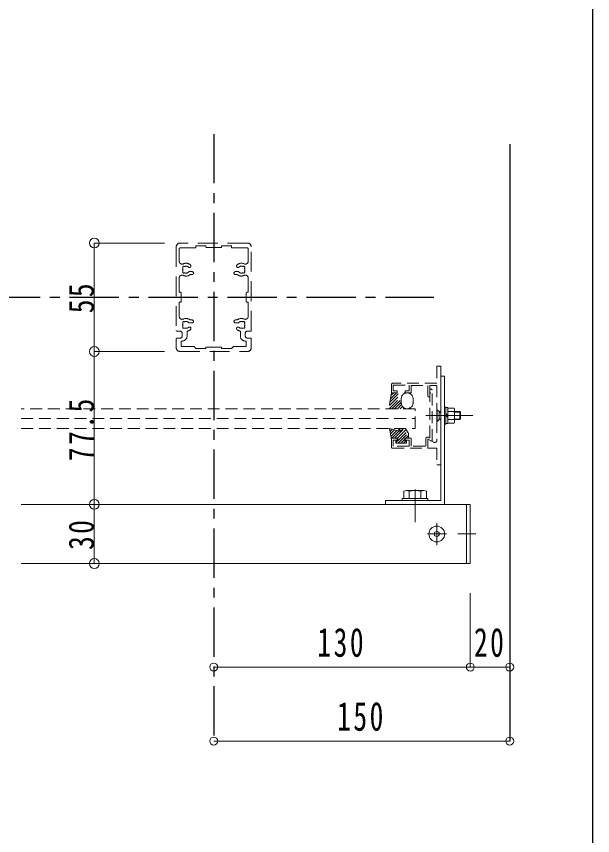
# Model space of a CAD drawing. Units: millimetres at full size, sheet at 1:5. Extents: x -1050 to 1050, y -742 to 742.
# Drawn here: x 698 to 990, y -309.7 to 105.6 of the extents above; entities that cross this region are included whole.
import ezdxf

# ---------------------------------------------------------------- set-up
doc = ezdxf.new("R2010")
doc.units = ezdxf.units.MM
doc.header["$LTSCALE"] = 5
for name, pattern in [('CHAIN1', [8, 5, -1, 1, -1]), ('DASHED1', [1.8, 1.2, -0.6]), ('DASHED2', [3, 2, -1])]:
    doc.linetypes.add(name, pattern=pattern)
for name, color, linetype in [('0-0_通り芯', 7, 'CHAIN1'), ('0-1_躯体', 134, 'Continuous'), ('1-5_図枠1_1', 7, 'Continuous')]:
    doc.layers.add(name, color=color, linetype=linetype)
for name, color, linetype, lineweight in [('0-3_寸法', 54, 'Continuous', 20), ('0-4_手摺部材', 92, 'Continuous', 20), ('0-5_手すり子', 12, 'Continuous', 20), ('0-7_ガラス', 6, 'Continuous', 20), ('0-8_その他', 11, 'Continuous', 20), ('0-A_支柱', 6, 'Continuous', 20)]:
    doc.layers.add(name, color=color, linetype=linetype, lineweight=lineweight)
doc.styles.add('ＭＳ ゴシック', font='')
doc.styles.get('ＭＳ ゴシック').set_extended_font_data('MS Gothic')

# ---------------------------------------------------------------- blocks, each defined once
blk = doc.blocks.new('dimension_origin')
at = {"color": 0, "linetype": 'Continuous', "lineweight": -2}
blk.add_circle((0, 0), 1.25, dxfattribs=at)

msp = doc.modelspace()

# ---------------------------------------------------------------- linework, layer by layer
at = {"layer": '0-0_通り芯'}
for p, q in [((798.02, 45.965), (798.02, -261.793)), ((-315, -36.793), (909.462, -36.793))]:
    msp.add_line(p, q, dxfattribs=at)
at = {"layer": '0-1_躯体'}
msp.add_line((948.02, 40.808), (948.02, -261.793), dxfattribs=at)
at = {"layer": '0-3_寸法'}
for p, q in [((773.048, -9.293), (737.484, -9.293)), ((737.484, -9.293), (737.484, -64.293)), ((773.048, -64.293), (737.484, -64.293)), ((737.484, -64.293), (737.484, -141.793)), ((737.484, -141.793), (737.484, -171.793)), ((928.02, -224.293), (928.02, -186.793)), ((798.02, -224.293), (928.02, -224.293)), ((928.02, -224.293), (948.02, -224.293)), ((798.02, -261.793), (948.02, -261.793))]:
    msp.add_line(p, q, dxfattribs=at)
at = {"layer": '0-4_手摺部材', "linetype": 'DASHED1'}
for p, q in [((888.02, -81.293), (888.02, -85.293)), ((911.02, -80.293), (889.02, -80.293)), ((906.52, -81.493), (906.52, -86.793)), ((907.52, -81.493), (911.02, -81.493)), ((907.52, -81.493), (907.52, -86.793)), ((911.02, -81.493), (911.02, -109.425)), ((907.52, -84.993), (907.52, -83.843)), ((907.82, -85.293), (907.52, -84.993)), ((907.82, -85.293), (907.52, -85.593)), ((907.52, -107.861), (907.52, -85.593)), ((908.62, -109.593), (908.62, -83.843)), ((907.225, -108.037), (906.701, -107.754)), ((890.52, -108.293), (888.02, -108.293)), ((888.02, -112.793), (888.02, -108.293)), ((891.02, -109.293), (889.02, -109.293)), ((891.02, -109.293), (891.02, -108.793)), ((895.02, -108.793), (895.02, -109.293)), ((895.02, -109.293), (897.02, -109.293)), ((895.52, -108.293), (898.02, -108.293)), ((897.02, -112.293), (897.02, -109.293)), ((898.02, -112.293), (898.02, -108.293)), ((905.52, -111.793), (905.52, -108.457)), ((888.52, -113.293), (906.52, -113.293)), ((905.02, -112.293), (898.02, -112.293)), ((911.02, -113.293), (911.02, -121.793))]:
    msp.add_line(p, q, dxfattribs=at)
at = {"layer": '0-4_手摺部材'}
for p, q in [((913.02, -94.793), (912.27, -94.793)), ((912.27, -95.02), (913.02, -95.02)), ((915.02, -92.46), (915.687, -92.46)), ((915.687, -92.46), (915.687, -101.126)), ((915.687, -92.726), (916.687, -92.726)), ((916.687, -92.726), (916.687, -100.86)), ((919.766, -92.96), (916.687, -92.96)), ((916.687, -94.793), (919.766, -94.793)), ((920.02, -93.876), (920.02, -99.71)), ((922.793, -94.793), (920.02, -94.793)), ((920.02, -95.02), (923.02, -95.02)), ((923.02, -98.565), (923.02, -95.02)), ((912.27, -98.565), (913.02, -98.565)), ((912.27, -98.793), (913.02, -98.793)), ((916.687, -96.793), (915.687, -95.793)), ((915.687, -96.793), (916.687, -97.793)), ((916.687, -98.793), (919.766, -98.793)), ((920.02, -98.565), (923.02, -98.565)), ((920.02, -98.793), (922.793, -98.793)), ((923.02, -98.565), (922.793, -98.793)), ((915.02, -101.126), (915.687, -101.126)), ((915.687, -100.86), (916.687, -100.86)), ((919.766, -100.626), (916.687, -100.626)), ((894.27, -135.174), (894.27, -138.793)), ((904.395, -134.793), (895.645, -134.793)), ((897.02, -138.793), (897.02, -135.174)), ((903.02, -138.793), (903.02, -135.174)), ((893.52, -139.793), (893.52, -138.793)), ((906.52, -138.793), (893.52, -138.793)), ((906.52, -139.793), (893.52, -139.793)), ((906.52, -139.793), (906.52, -138.793)), ((928.02, -141.793), (928.02, -171.793)), ((928.02, -171.793), (926.02, -171.793))]:
    msp.add_line(p, q, dxfattribs=at)
at = {"layer": '0-4_手摺部材', "linetype": 'CHAIN1'}
for p, q in [((905.503, -96.793), (929.279, -96.793)), ((900.02, -134.279), (900.02, -150.846)), ((911.02, -162.396), (911.02, -151.375)), ((906.312, -156.793), (915.93, -156.793)), ((930.871, -156.793), (921.7, -156.793))]:
    msp.add_line(p, q, dxfattribs=at)
at = {"layer": '0-4_手摺部材', "linetype": 'DASHED1'}
for points in [[(911.02, -121.793), (913.02, -121.793), (913.02, -71.793), (911.02, -71.793), (911.02, -80.293)], [(888.02, -85.293), (891.02, -85.293), (891.02, -84.293), (889.02, -84.293), (889.02, -81.293), (897.02, -81.293), (897.02, -84.293), (895.02, -84.293), (895.02, -85.293), (898.02, -85.293), (898.02, -81.493), (906.52, -81.493)], [(897.02, -112.293), (889.02, -112.293), (889.02, -109.293)], [(911.02, -113.293), (906.52, -113.293), (906.52, -108.793), (909.573, -110.319)], [(906.52, -113.293), (906.52, -108.793), (908.325, -109.769)]]:
    msp.add_lwpolyline(points, dxfattribs=at)
at = {"layer": '0-4_手摺部材'}
for points in [[(885.02, -141.793), (885.02, -139.793), (913.02, -139.793), (913.02, -76.793), (915.02, -76.793), (915.02, -141.793)], [(911.27, -99.793), (912.27, -98.793), (912.27, -94.793), (911.27, -93.793)]]:
    msp.add_lwpolyline(points, close=True, dxfattribs=at)
for points in [[(911.27, -99.793), (911.02, -99.793), (911.02, -93.793), (911.27, -93.793)], [(922.793, -98.793), (922.793, -94.793), (923.02, -95.02)], [(905.77, -135.174), (905.77, -138.793), (894.27, -138.793)], [(926.02, -171.793), (926.02, -141.793), (928.02, -141.793)]]:
    msp.add_lwpolyline(points, dxfattribs=at)
for radius in [4, 1.25]:
    msp.add_circle((911.02, -156.793), radius, dxfattribs=at)
at = {"layer": '0-4_手摺部材', "linetype": 'DASHED1'}
for centre, radius, start, end in [((889.02, -81.293), 1, 90, 180), ((907.02, -86.793), 0.5, 180, 360), ((908.07, -83.843), 0.55, 0, 180), ((906.32, -108.457), 0.8, 61.59908, 180), ((907.32, -107.861), 0.2, 241.59908, 360), ((890.52, -108.793), 0.5, 0, 90), ((895.52, -108.793), 0.5, 90, 180), ((905.02, -111.793), 0.5, 270, 360), ((908.42, -109.593), 0.2, 241.59908, 360), ((910.02, -109.425), 1, 243.43495, 360), ((888.52, -112.793), 0.5, 180, 270)]:
    msp.add_arc(centre, radius, start, end, dxfattribs=at)
at = {"layer": '0-4_手摺部材'}
for centre, radius, start, end in [((918.239, -93.876), 1.781, 329.02093, 30.97904), ((912.02, -96.793), 8, 345.52248, 14.47752), ((918.239, -99.71), 1.781, 329.02097, 30.97903), ((895.645, -137.464), 2.671, 59.02097, 120.97903), ((900.02, -146.793), 12, 75.52248, 104.47752), ((904.395, -137.464), 2.671, 59.02096, 120.97907)]:
    msp.add_arc(centre, radius, start, end, dxfattribs=at)
at = {"layer": '0-5_手すり子'}
for p, q in [((700.52, -141.793), (926.02, -141.793)), ((700.52, -171.793), (926.02, -171.793))]:
    msp.add_line(p, q, dxfattribs=at)
at = {"layer": '0-7_ガラス', "linetype": 'DASHED1'}
for p, q in [((900.02, -93.296), (700.52, -93.296)), ((900.02, -103.296), (900.02, -93.296)), ((700.52, -98.296), (900.02, -98.296)), ((700.52, -103.296), (900.02, -103.296))]:
    msp.add_line(p, q, dxfattribs=at)
at = {"layer": '0-8_その他', "linetype": 'DASHED1'}
for p, q in [((888.02, -85.293), (886.812, -93.293)), ((886.856, -93.293), (893.532, -86.617)), ((887.056, -91.679), (893.442, -85.293)), ((887.307, -90.013), (892.027, -85.293)), ((887.559, -88.347), (890.613, -85.293)), ((887.81, -86.682), (889.199, -85.293)), ((894.344, -85.805), (894.856, -85.293)), ((888.27, -93.293), (893.02, -88.543)), ((889.684, -93.293), (893.02, -89.957)), ((891.098, -93.293), (893.168, -91.223)), ((893.02, -90.293), (893.02, -88.293)), ((899.02, -90.293), (899.02, -88.293)), ((892.513, -93.293), (893.66, -92.145)), ((887.091, -103.403), (888.002, -108.113)), ((887.154, -103.73), (887.501, -103.383)), ((891.87, -104.679), (887.237, -103.305)), ((887.383, -104.915), (888.591, -103.706)), ((889.662, -108.293), (894.662, -103.293)), ((891.076, -108.293), (895.572, -103.797)), ((891.895, -103.393), (891.87, -104.679)), ((891.995, -103.293), (892.195, -103.293)), ((892.27, -104.893), (894.27, -103.293)), ((892.295, -103.393), (892.27, -104.893)), ((895.27, -103.293), (894.27, -103.293)), ((896.77, -105.793), (895.27, -103.293)), ((887.612, -106.099), (889.682, -104.03)), ((887.842, -107.284), (890.773, -104.353)), ((888.247, -108.293), (891.863, -104.677)), ((891.22, -109.563), (896.103, -104.68)), ((891.404, -110.793), (896.633, -105.564)), ((891.87, -104.67), (892.28, -104.26)), ((895.318, -108.293), (896.77, -106.841)), ((896.77, -105.793), (896.77, -108.143)), ((888.201, -108.293), (891.22, -108.293)), ((890.27, -109.593), (890.27, -110.793)), ((890.27, -109.593), (891.22, -109.593)), ((890.27, -110.513), (891.19, -109.593)), ((890.27, -110.793), (895.77, -110.793)), ((891.22, -109.593), (891.22, -108.293)), ((892.818, -110.793), (894.82, -108.791)), ((894.233, -110.793), (895.433, -109.593)), ((894.82, -108.293), (896.62, -108.293)), ((894.82, -109.593), (894.82, -108.293)), ((894.82, -109.593), (895.77, -109.593)), ((895.647, -110.793), (895.77, -110.67)), ((895.77, -109.593), (895.77, -110.793))]:
    msp.add_line(p, q, dxfattribs=at)
for centre, radius, start, end in [((896.02, -88.293), 3, 90, 180), ((896.02, -88.293), 3, 0, 90), ((896.02, -90.293), 3, 180, 270), ((896.02, -90.293), 3, 270, 360), ((887.19, -103.393), 0.1, 61.84892, 185.71059), ((891.995, -103.393), 0.1, 90, 180), ((892.195, -103.393), 0.1, 0, 90), ((888.201, -108.093), 0.2, 185.71059, 270), ((896.62, -108.143), 0.15, 270, 360)]:
    msp.add_arc(centre, radius, start, end, dxfattribs=at)
at = {"layer": '0-A_支柱', "linetype": 'DASHED2'}
for p, q in [((779.02, -11.293), (779.02, -53.693)), ((780.52, -18.485), (780.52, -12.293)), ((815.02, -9.293), (781.02, -9.293)), ((788.72, -11.793), (781.02, -11.793)), ((794.02, -10.793), (794.02, -11.243)), ((794.32, -11.543), (801.72, -11.543)), ((802.02, -10.793), (802.02, -11.243)), ((802.02, -10.793), (807.02, -10.793)), ((807.02, -11.493), (807.02, -10.793)), ((807.32, -11.793), (815.02, -11.793)), ((815.52, -18.485), (815.52, -12.293)), ((817.02, -53.693), (817.02, -11.293)), ((785.697, -23.793), (787.02, -23.793)), ((810.343, -23.793), (809.02, -23.793)), ((780.52, -34.293), (780.52, -27.101)), ((786.097, -25.293), (787.02, -25.293)), ((809.943, -25.293), (809.02, -25.293)), ((815.52, -34.293), (815.52, -27.101)), ((780.52, -34.293), (781.22, -34.293)), ((781.52, -34.593), (781.52, -38.993)), ((814.52, -34.593), (814.52, -38.993)), ((815.52, -34.293), (814.82, -34.293)), ((780.52, -39.293), (781.22, -39.293)), ((780.52, -46.485), (780.52, -39.293)), ((815.52, -39.293), (814.82, -39.293)), ((815.52, -46.485), (815.52, -39.293)), ((785.697, -49.793), (787.02, -49.793)), ((786.097, -48.293), (787.02, -48.293)), ((809.943, -48.293), (809.02, -48.293)), ((810.343, -49.793), (809.02, -49.793)), ((781.02, -53.993), (779.32, -53.993)), ((815.02, -53.993), (816.72, -53.993)), ((779.02, -57.793), (779.02, -62.293)), ((779.32, -57.493), (781.02, -57.493)), ((782.02, -56.493), (782.02, -54.993)), ((784.52, -56.493), (784.52, -54.004)), ((811.52, -56.493), (811.52, -54.004)), ((814.02, -56.493), (814.02, -54.993)), ((816.72, -57.493), (815.02, -57.493)), ((817.02, -62.293), (817.02, -57.793)), ((781.52, -58.993), (782.02, -58.993)), ((781.52, -61.793), (781.52, -58.993)), ((781.52, -61.793), (788.02, -61.793)), ((789.02, -62.793), (788.02, -61.793)), ((794.32, -62.043), (801.72, -62.043)), ((807.02, -62.793), (808.02, -61.793)), ((814.52, -61.793), (808.02, -61.793)), ((814.52, -58.993), (814.02, -58.993)), ((814.52, -61.793), (814.52, -58.993)), ((781.02, -64.293), (815.02, -64.293)), ((789.02, -62.793), (794.02, -62.793)), ((794.02, -62.793), (794.02, -62.343)), ((802.02, -62.793), (802.02, -62.343)), ((802.02, -62.793), (807.02, -62.793))]:
    msp.add_line(p, q, dxfattribs=at)
msp.add_lwpolyline([(789.02, -11.493), (789.02, -10.793), (794.02, -10.793)], dxfattribs=at)
for centre, radius, start, end in [((781.02, -11.293), 2, 90, 180), ((781.02, -12.293), 0.5, 90, 180), ((788.72, -11.493), 0.3, 270, 360), ((794.32, -11.243), 0.3, 180, 270), ((801.72, -11.243), 0.3, 270, 360), ((807.32, -11.493), 0.3, 180, 270), ((815.02, -11.293), 2, 0, 90), ((815.02, -12.293), 0.5, 0, 90), ((782.02, -18.485), 1.5, 180, 294.90106), ((784.02, -22.793), 3.25, 47.4576, 114.90106), ((785.71, -20.951), 0.75, 227.4576, 47.4576), ((810.33, -20.951), 0.75, 132.5424, 312.5424), ((812.02, -22.793), 3.25, 65.09894, 132.5424), ((814.02, -18.485), 1.5, 245.09894, 360), ((784.02, -22.793), 1.75, 157.5799, 202.4201), ((782.783, -21.555), 0.5, 55.28656, 214.71344), ((782.783, -24.03), 0.5, 145.28656, 304.71344), ((782.125, -22.011), 0.3, 337.5799, 34.71344), ((782.125, -23.575), 0.3, 325.28656, 22.4201), ((783.238, -20.898), 0.3, 235.28656, 292.4201), ((783.238, -24.688), 0.3, 67.5799, 124.71344), ((784.02, -22.793), 1.75, 47.4576, 112.4201), ((784.02, -22.793), 1.75, 247.5799, 318.18969), ((785.697, -24.293), 0.5, 90, 138.18969), ((787.02, -24.543), 0.75, 270, 90), ((809.02, -24.543), 0.75, 90, 270), ((810.343, -24.293), 0.5, 41.81031, 90), ((812.02, -22.793), 1.75, 221.81031, 292.4201), ((812.02, -22.793), 1.75, 67.5799, 132.5424), ((812.802, -20.898), 0.3, 247.5799, 304.71344), ((812.802, -24.688), 0.3, 55.28656, 112.4201), ((813.257, -21.555), 0.5, 325.28656, 124.71344), ((813.257, -24.03), 0.5, 235.28656, 34.71344), ((813.915, -22.011), 0.3, 145.28656, 202.4201), ((813.915, -23.575), 0.3, 157.5799, 214.71344), ((812.02, -22.793), 1.75, 337.5799, 22.4201), ((782.02, -27.101), 1.5, 65.09894, 180), ((784.02, -22.793), 3.25, 245.09894, 309.71514), ((812.02, -22.793), 3.25, 230.28486, 294.90106), ((814.02, -27.101), 1.5, 0, 114.90106), ((781.22, -34.593), 0.3, 0, 90), ((814.82, -34.593), 0.3, 90, 180), ((781.22, -38.993), 0.3, 270, 360), ((814.82, -38.993), 0.3, 180, 270), ((782.02, -46.485), 1.5, 180, 294.90106), ((782.783, -49.555), 0.5, 55.28656, 214.71344), ((784.02, -50.793), 3.25, 50.28486, 114.90106), ((783.238, -48.898), 0.3, 235.28656, 292.4201), ((784.02, -50.793), 1.75, 41.81031, 112.4201), ((785.697, -49.293), 0.5, 221.81031, 270), ((787.02, -49.043), 0.75, 270, 90), ((809.02, -49.043), 0.75, 90, 270), ((812.02, -50.793), 3.25, 65.09894, 129.71514), ((810.343, -49.293), 0.5, 270, 318.18969), ((812.02, -50.793), 1.75, 67.5799, 138.18969), ((812.802, -48.898), 0.3, 247.5799, 304.71344), ((813.257, -49.555), 0.5, 325.28656, 124.71344), ((814.02, -46.485), 1.5, 245.09894, 360), ((779.32, -53.693), 0.3, 180, 270), ((781.02, -54.993), 1, 0, 90), ((784.02, -50.793), 1.75, 157.5799, 202.4201), ((782.783, -52.03), 0.5, 145.28656, 304.71344), ((782.125, -50.011), 0.3, 337.5799, 34.71344), ((782.125, -51.575), 0.3, 325.28656, 22.4201), ((783.238, -52.688), 0.3, 67.5799, 124.71344), ((784.02, -50.793), 1.75, 247.5799, 312.5424), ((784.02, -50.793), 3.25, 278.84988, 312.5424), ((785.71, -52.635), 0.75, 312.5424, 132.5424), ((810.33, -52.635), 0.75, 47.4576, 227.4576), ((812.02, -50.793), 3.25, 227.4576, 261.15012), ((812.02, -50.793), 1.75, 227.4576, 292.4201), ((812.802, -52.688), 0.3, 55.28656, 112.4201), ((813.257, -52.03), 0.5, 235.28656, 34.71344), ((813.915, -50.011), 0.3, 145.28656, 202.4201), ((813.915, -51.575), 0.3, 157.5799, 214.71344), ((812.02, -50.793), 1.75, 337.5799, 22.4201), ((815.02, -54.993), 1, 90, 180), ((816.72, -53.693), 0.3, 270, 360), ((779.32, -57.793), 0.3, 90, 180), ((781.02, -56.493), 1, 270, 360), ((782.02, -56.493), 2.5, 270, 360), ((814.02, -56.493), 2.5, 180, 270), ((815.02, -56.493), 1, 180, 270), ((816.72, -57.793), 0.3, 0, 90), ((781.02, -62.293), 2, 180, 270), ((794.32, -62.343), 0.3, 90, 180), ((801.72, -62.343), 0.3, 0, 90), ((815.02, -62.293), 2, 270, 360)]:
    msp.add_arc(centre, radius, start, end, dxfattribs=at)
at = {"layer": '1-5_図枠1_1'}
msp.add_line((990, 682.5), (990, -707.5), dxfattribs=at)

# ---------------------------------------------------------------- block references
at = {"layer": '0-3_寸法'}
for p, xscale, yscale, rotation in [((737.484, -9.293), 2, 2, 90), ((737.484, -64.293), 2, 2, 270), ((737.484, -64.293), 2, 2, 90), ((737.484, -141.793), 2, 2, 270), ((737.484, -141.793), 2, 2, 90), ((737.484, -171.793), 2, 2, 270), ((798.02, -224.293), 1.6, 1.6, 180), ((928.02, -224.293), 1.6, 1.6, 180), ((798.02, -261.793), 1.6, 1.6, 180)]:
    msp.add_blockref('dimension_origin', p, dxfattribs=dict(at, xscale=xscale, yscale=yscale, rotation=rotation))
at = {"layer": '0-3_寸法', "xscale": 1.6, "yscale": 1.6}
for p in [(928.02, -224.293), (948.02, -224.293), (948.02, -261.793)]:
    msp.add_blockref('dimension_origin', p, dxfattribs=at)

# ---------------------------------------------------------------- texts
at = {"layer": '0-3_寸法', "char_height": 12.83, "attachment_point": 7, "rotation": 90, "style": 'ＭＳ ゴシック'}
for s, insert in [('\\T1.17;\\W0.8;55', (737.484, -44.918)), ('\\T1.18;\\W0.8;77.5', (737.484, -119.918)), ('\\T1.17;\\W0.8;30', (737.484, -164.918))]:
    msp.add_mtext(s, dxfattribs=dict(at, insert=insert))
at = {"layer": '0-3_寸法', "char_height": 14.66, "attachment_point": 7, "style": 'ＭＳ ゴシック'}
for s, insert in [('\\T1.18;\\W0.7;130', (850.52, -219.293)), ('\\T1.17;\\W0.7;20', (929.895, -219.293)), ('\\T1.18;\\W0.7;150', (860.52, -256.793))]:
    msp.add_mtext(s, dxfattribs=dict(at, insert=insert))

doc.saveas('drawing.dxf')
